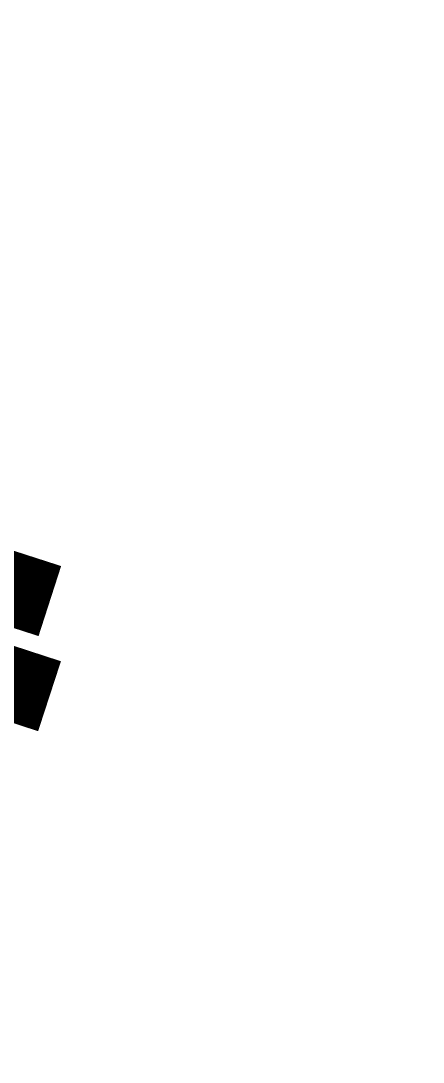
# Model space of a CAD drawing. Header units: millimetres. Extents: x -60 to 576, y -39 to 287.
# Drawn here: x 453.1 to 576.2, y -38.5 to 279.9 of the extents above; entities that cross this region are included whole.
import ezdxf

# ---------------------------------------------------------------- set-up
doc = ezdxf.new("R2010")
doc.units = ezdxf.units.MM
doc.header["$MEASUREMENT"] = 0
doc.layers.add('M-AC-TEXT', color=7, linetype='Continuous')
doc.styles.add('ar-dim-axis', font='romans.shx', dxfattribs={"width": 0.8})
doc.styles.add('OIP FONT', font='GOTHIC.TTF', dxfattribs={"height": 150})
doc.dimstyles.new('ar-dim-axis', dxfattribs={"dimtxt": 350, "dimasz": 250, "dimexe": 75, "dimexo": 75, "dimgap": 200, "dimtad": 1, "dimdec": 0, "dimzin": 12, "dimdsep": 46, "dimtxsty": 'ar-dim-axis', "dimblk": 'ARCHTICK', "dimcen": 120, "dimclrd": 11, "dimclre": 8, "dimclrt": 4, "dimadec": 0, "dimazin": 3, "dimtm": 1, "dimtfac": 1, "dimtdec": 0, "dimtix": 1, "dimtmove": 2, "dimatfit": 3, "dimldrblk": 'ARCHTICK', "dimfxl": 1, "dimtolj": 1, "dimtzin": 0, "dimarcsym": 1})

# ---------------------------------------------------------------- blocks, each defined once
blk = doc.blocks.new('_ARCHTICK')
at = {"color": 0, "linetype": 'ByBlock', "const_width": 0.15}
blk.add_lwpolyline([(-0.5, -0.5), (0.5, 0.5)], dxfattribs=at)

msp = doc.modelspace()

# ---------------------------------------------------------------- leaders
at = {"layer": 'M-AC-TEXT', "annotation_type": 0, "has_hookline": 1, "hookline_direction": 0, "text_width": 1.46}
for points in [[(361.082, 135.125), (361.208, 135.373), (361.584, 135.374)], [(262.897, 128.194), (263.023, 128.442), (263.399, 128.443)], [(284.45, 122.354), (284.577, 122.602), (284.953, 122.603)], [(284.461, 120.841), (284.588, 121.089), (284.964, 121.09)], [(365.246, 120.646), (365.373, 120.894), (365.749, 120.895)], [(368.185, 115.989), (368.312, 116.237), (368.688, 116.238)], [(257.964, 108.343), (258.09, 108.591), (258.466, 108.592)], [(263.958, 108.329), (264.085, 108.577), (264.461, 108.578)], [(368.224, 107.474), (368.35, 107.722), (368.726, 107.723)], [(374.204, 107.475), (374.33, 107.723), (374.706, 107.725)], [(361.077, 106.347), (361.204, 106.595), (361.58, 106.596)], [(255.029, 138.631), (255.155, 138.383), (255.531, 138.384)], [(270.657, 138.65), (270.784, 138.402), (271.16, 138.403)], [(361.073, 135.056), (361.2, 134.808), (361.576, 134.809)], [(262.89, 114.901), (263.017, 114.653), (263.393, 114.654)], [(361.079, 106.28), (361.205, 106.032), (361.581, 106.033)]]:
    msp.add_leader(points, dimstyle='ar-dim-axis', override={"dimtxt": 150, "dimasz": 150, "dimgap": 200, "dimtad": 0, "dimtih": 1, "dimtoh": 1, "dimtxsty": 'OIP FONT', "dimclrd": 256, "dimclre": 256, "dimclrt": 256, "dimfxl": 0.2, "dimfxlon": 1, "dimlwd": 65535, "dimlwe": 65535}, dxfattribs=at)

doc.saveas('drawing.dxf')
